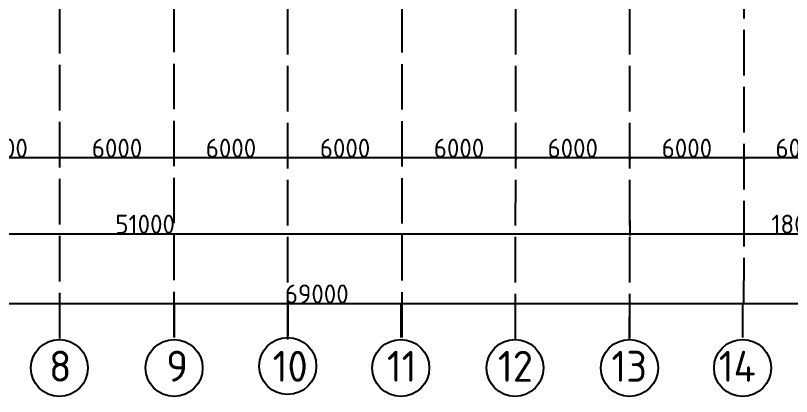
# Model space of a CAD drawing. Header units: millimetres. Extents: x -1544140 to 7445918, y -1294905 to 2019878.
# Drawn here: x 288015 to 328807, y 151970 to 172021 of the extents above; entities that cross this region are included whole.
import ezdxf

# ---------------------------------------------------------------- set-up
doc = ezdxf.new("R2010")
doc.units = ezdxf.units.MM
doc.header["$MEASUREMENT"] = 0
doc.linetypes.add('ACAD_ISO02W100', pattern=[15, 12, -3])
doc.layers.add('Plan 1', color=7, linetype='Continuous')
doc.styles.add('Annotative', font='GOST Common.ttf')
doc.styles.add('gost', font='GOST Common.ttf')
doc.dimstyles.get("Standard").update_dxf_attribs({"dimtxt": 1000, "dimasz": 100, "dimexe": 100, "dimexo": 0.06, "dimgap": 0.19, "dimtad": 1, "dimdec": 0, "dimzin": 0, "dimdsep": 46, "dimtxsty": 'Annotative', "dimblk": 'ARCHTICK', "dimcen": 0.09, "dimadec": 0, "dimazin": 0, "dimtfac": 1, "dimtdec": 0, "dimtofl": 0, "dimtmove": 0, "dimatfit": 3, "dimldrblk": 'ARCHTICK', "dimfxl": 700, "dimfxlon": 1, "dimtolj": 1, "dimtzin": 0, "dimarcsym": 0})

# ---------------------------------------------------------------- blocks, each defined once
blk = doc.blocks.new('_ArchTick')
at = {"color": 0, "linetype": 'ByBlock', "const_width": 0.15}
blk.add_lwpolyline([(-0.5, -0.5), (0.5, 0.5)], dxfattribs=at)
blk = doc.blocks.new('*D134')
at = {"color": 0, "lineweight": -2, "transparency": 16777216}
for p, q in [((332270, 165238), (332270, 164438)), ((326313, 164540), (326313, 164438)), ((332270, 164538), (326313, 164538))]:
    blk.add_line(p, q, dxfattribs=at)
at = {"layer": 'Defpoints', "color": 0, "transparency": 16777216}
for p in [(332270, 173143), (326313, 164540), (326313, 164538)]:
    blk.add_point(p, dxfattribs=at)
at = {"color": 0, "lineweight": -2, "transparency": 16777216, "xscale": 100, "yscale": 100, "zscale": 100, "rotation": 180}
blk.add_blockref('_ArchTick', (326313, 164538), dxfattribs=at)
at = {"color": 0, "lineweight": -2, "transparency": 16777216, "xscale": 100, "yscale": 100, "zscale": 100}
blk.add_blockref('_ArchTick', (332270, 164538), dxfattribs=at)
at = {"color": 0, "transparency": 16777216, "insert": (329291, 165038), "char_height": 1000, "attachment_point": 5, "style": 'Annotative'}
blk.add_mtext('\\A1;6000', dxfattribs=at)
blk = doc.blocks.new('*D135')
at = {"color": 0, "lineweight": -2, "transparency": 16777216}
for p, q in [((320304, 164543), (320304, 164438)), ((326313, 164538), (320304, 164538)), ((326313, 164540), (326313, 164438))]:
    blk.add_line(p, q, dxfattribs=at)
at = {"layer": 'Defpoints', "color": 0, "transparency": 16777216}
for p in [(320304, 164543), (320304, 164538), (326313, 164540)]:
    blk.add_point(p, dxfattribs=at)
at = {"color": 0, "lineweight": -2, "transparency": 16777216, "xscale": 100, "yscale": 100, "zscale": 100, "rotation": 180}
blk.add_blockref('_ArchTick', (320304, 164538), dxfattribs=at)
at = {"color": 0, "lineweight": -2, "transparency": 16777216, "xscale": 100, "yscale": 100, "zscale": 100}
blk.add_blockref('_ArchTick', (326313, 164538), dxfattribs=at)
at = {"color": 0, "transparency": 16777216, "insert": (323308, 165038), "char_height": 1000, "attachment_point": 5, "style": 'Annotative'}
blk.add_mtext('\\A1;6000', dxfattribs=at)
blk = doc.blocks.new('*D136')
at = {"color": 0, "lineweight": -2, "transparency": 16777216}
for p, q in [((314312, 164567), (314312, 164438)), ((320304, 164538), (314312, 164538)), ((320304, 164543), (320304, 164438))]:
    blk.add_line(p, q, dxfattribs=at)
at = {"layer": 'Defpoints', "color": 0, "transparency": 16777216}
for p in [(314312, 164567), (314312, 164538), (320304, 164543)]:
    blk.add_point(p, dxfattribs=at)
at = {"color": 0, "lineweight": -2, "transparency": 16777216, "xscale": 100, "yscale": 100, "zscale": 100, "rotation": 180}
blk.add_blockref('_ArchTick', (314312, 164538), dxfattribs=at)
at = {"color": 0, "lineweight": -2, "transparency": 16777216, "xscale": 100, "yscale": 100, "zscale": 100}
blk.add_blockref('_ArchTick', (320304, 164538), dxfattribs=at)
at = {"color": 0, "transparency": 16777216, "insert": (317308, 165038), "char_height": 1000, "attachment_point": 5, "style": 'Annotative'}
blk.add_mtext('\\A1;6000', dxfattribs=at)
blk = doc.blocks.new('*D137')
at = {"color": 0, "lineweight": -2, "transparency": 16777216}
for p, q in [((308346, 164538), (308346, 164638)), ((314312, 164538), (308346, 164538)), ((314312, 164567), (314312, 164438))]:
    blk.add_line(p, q, dxfattribs=at)
at = {"layer": 'Defpoints', "color": 0, "transparency": 16777216}
for p in [(308346, 164538), (308346, 164538), (314312, 164567)]:
    blk.add_point(p, dxfattribs=at)
at = {"color": 0, "lineweight": -2, "transparency": 16777216, "xscale": 100, "yscale": 100, "zscale": 100, "rotation": 180}
blk.add_blockref('_ArchTick', (308346, 164538), dxfattribs=at)
at = {"color": 0, "lineweight": -2, "transparency": 16777216, "xscale": 100, "yscale": 100, "zscale": 100}
blk.add_blockref('_ArchTick', (314312, 164538), dxfattribs=at)
at = {"color": 0, "transparency": 16777216, "insert": (311329, 165038), "char_height": 1000, "attachment_point": 5, "style": 'Annotative'}
blk.add_mtext('\\A1;6000', dxfattribs=at)
blk = doc.blocks.new('*D138')
at = {"color": 0, "lineweight": -2, "transparency": 16777216}
for p, q in [((302331, 164538), (302331, 164638)), ((308346, 164538), (302331, 164538)), ((308346, 164538), (308346, 164638))]:
    blk.add_line(p, q, dxfattribs=at)
at = {"layer": 'Defpoints', "color": 0, "transparency": 16777216}
for p in [(302331, 164538), (302331, 164538), (308346, 164538)]:
    blk.add_point(p, dxfattribs=at)
at = {"color": 0, "lineweight": -2, "transparency": 16777216, "xscale": 100, "yscale": 100, "zscale": 100, "rotation": 180}
blk.add_blockref('_ArchTick', (302331, 164538), dxfattribs=at)
at = {"color": 0, "lineweight": -2, "transparency": 16777216, "xscale": 100, "yscale": 100, "zscale": 100}
blk.add_blockref('_ArchTick', (308346, 164538), dxfattribs=at)
at = {"color": 0, "transparency": 16777216, "insert": (305338, 165038), "char_height": 1000, "attachment_point": 5, "style": 'Annotative'}
blk.add_mtext('\\A1;6000', dxfattribs=at)
blk = doc.blocks.new('*D139')
at = {"color": 0, "lineweight": -2, "transparency": 16777216}
for p, q in [((296351, 164538), (296351, 164638)), ((302331, 164538), (296351, 164538)), ((302331, 164538), (302331, 164638))]:
    blk.add_line(p, q, dxfattribs=at)
at = {"layer": 'Defpoints', "color": 0, "transparency": 16777216}
for p in [(296351, 164538), (296351, 164538), (302331, 164538)]:
    blk.add_point(p, dxfattribs=at)
at = {"color": 0, "lineweight": -2, "transparency": 16777216, "xscale": 100, "yscale": 100, "zscale": 100, "rotation": 180}
blk.add_blockref('_ArchTick', (296351, 164538), dxfattribs=at)
at = {"color": 0, "lineweight": -2, "transparency": 16777216, "xscale": 100, "yscale": 100, "zscale": 100}
blk.add_blockref('_ArchTick', (302331, 164538), dxfattribs=at)
at = {"color": 0, "transparency": 16777216, "insert": (299341, 165038), "char_height": 1000, "attachment_point": 5, "style": 'Annotative'}
blk.add_mtext('\\A1;6000', dxfattribs=at)
blk = doc.blocks.new('*D140')
at = {"color": 0, "lineweight": -2, "transparency": 16777216}
for p, q in [((290351, 164538), (290351, 164638)), ((296351, 164538), (290351, 164538)), ((296351, 164538), (296351, 164638))]:
    blk.add_line(p, q, dxfattribs=at)
at = {"layer": 'Defpoints', "color": 0, "transparency": 16777216}
for p in [(290351, 164538), (290351, 164538), (296351, 164538)]:
    blk.add_point(p, dxfattribs=at)
at = {"color": 0, "lineweight": -2, "transparency": 16777216, "xscale": 100, "yscale": 100, "zscale": 100, "rotation": 180}
blk.add_blockref('_ArchTick', (290351, 164538), dxfattribs=at)
at = {"color": 0, "lineweight": -2, "transparency": 16777216, "xscale": 100, "yscale": 100, "zscale": 100}
blk.add_blockref('_ArchTick', (296351, 164538), dxfattribs=at)
at = {"color": 0, "transparency": 16777216, "insert": (293351, 165038), "char_height": 1000, "attachment_point": 5, "style": 'Annotative'}
blk.add_mtext('\\A1;6000', dxfattribs=at)
blk = doc.blocks.new('*D141')
at = {"color": 0, "lineweight": -2, "transparency": 16777216}
for p, q in [((284324, 164551), (284324, 164438)), ((290351, 164538), (284324, 164538)), ((290351, 164538), (290351, 164638))]:
    blk.add_line(p, q, dxfattribs=at)
at = {"layer": 'Defpoints', "color": 0, "transparency": 16777216}
for p in [(284324, 164551), (284324, 164538), (290351, 164538)]:
    blk.add_point(p, dxfattribs=at)
at = {"color": 0, "lineweight": -2, "transparency": 16777216, "xscale": 100, "yscale": 100, "zscale": 100, "rotation": 180}
blk.add_blockref('_ArchTick', (284324, 164538), dxfattribs=at)
at = {"color": 0, "lineweight": -2, "transparency": 16777216, "xscale": 100, "yscale": 100, "zscale": 100}
blk.add_blockref('_ArchTick', (290351, 164538), dxfattribs=at)
at = {"color": 0, "transparency": 16777216, "insert": (287337, 165038), "char_height": 1000, "attachment_point": 5, "style": 'Annotative'}
blk.add_mtext('\\A1;6000', dxfattribs=at)
blk = doc.blocks.new('*D154')
at = {"color": 0, "lineweight": -2, "transparency": 16777216}
for p, q in [((269351, 161238), (269351, 160438)), ((320308, 161238), (320308, 160438)), ((269351, 160538), (320308, 160538))]:
    blk.add_line(p, q, dxfattribs=at)
at = {"layer": 'Defpoints', "color": 0, "transparency": 16777216}
for p in [(269351, 173116), (320308, 173138), (320308, 160538)]:
    blk.add_point(p, dxfattribs=at)
at = {"color": 0, "lineweight": -2, "transparency": 16777216, "xscale": 100, "yscale": 100, "zscale": 100, "rotation": 180}
blk.add_blockref('_ArchTick', (269351, 160538), dxfattribs=at)
at = {"color": 0, "lineweight": -2, "transparency": 16777216, "xscale": 100, "yscale": 100, "zscale": 100}
blk.add_blockref('_ArchTick', (320308, 160538), dxfattribs=at)
at = {"color": 0, "transparency": 16777216, "insert": (294829, 161038), "char_height": 1000, "attachment_point": 5, "style": 'Annotative'}
blk.add_mtext('\\A1;51000', dxfattribs=at)
blk = doc.blocks.new('*D155')
at = {"color": 0, "lineweight": -2, "transparency": 16777216}
for p, q in [((320308, 161238), (320308, 160438)), ((320308, 160538), (338351, 160538)), ((338351, 160538), (338351, 160638))]:
    blk.add_line(p, q, dxfattribs=at)
at = {"layer": 'Defpoints', "color": 0, "transparency": 16777216}
for p in [(320308, 173138), (338351, 160538), (338351, 160538)]:
    blk.add_point(p, dxfattribs=at)
at = {"color": 0, "lineweight": -2, "transparency": 16777216, "xscale": 100, "yscale": 100, "zscale": 100, "rotation": 180}
blk.add_blockref('_ArchTick', (320308, 160538), dxfattribs=at)
at = {"color": 0, "lineweight": -2, "transparency": 16777216, "xscale": 100, "yscale": 100, "zscale": 100}
blk.add_blockref('_ArchTick', (338351, 160538), dxfattribs=at)
at = {"color": 0, "transparency": 16777216, "insert": (329329, 161038), "char_height": 1000, "attachment_point": 5, "style": 'Annotative'}
blk.add_mtext('\\A1;18000', dxfattribs=at)
blk = doc.blocks.new('*D156')
at = {"color": 0, "lineweight": -2, "transparency": 16777216}
for p, q in [((269351, 157564), (269351, 156764)), ((338351, 157564), (338351, 156764)), ((269351, 156864), (338351, 156864))]:
    blk.add_line(p, q, dxfattribs=at)
at = {"layer": 'Defpoints', "color": 0, "transparency": 16777216}
for p in [(269351, 162226), (338351, 162226), (338351, 156864)]:
    blk.add_point(p, dxfattribs=at)
at = {"color": 0, "lineweight": -2, "transparency": 16777216, "xscale": 100, "yscale": 100, "zscale": 100, "rotation": 180}
blk.add_blockref('_ArchTick', (269351, 156864), dxfattribs=at)
at = {"color": 0, "lineweight": -2, "transparency": 16777216, "xscale": 100, "yscale": 100, "zscale": 100}
blk.add_blockref('_ArchTick', (338351, 156864), dxfattribs=at)
at = {"color": 0, "transparency": 16777216, "insert": (303851, 157364), "char_height": 1000, "attachment_point": 5, "style": 'Annotative'}
blk.add_mtext('\\A1;69000', dxfattribs=at)

msp = doc.modelspace()

# ---------------------------------------------------------------- linework, layer by layer
at = {"color": 9, "linetype": 'ACAD_ISO02W100', "ltscale": 200, "true_color": 0xc4c4c5}
for p, q in [((290350.8, 155023), (290350.8, 263337.8)), ((296350.8, 155085.3), (296350.8, 263137.8)), ((320299.2, 154967.2), (320350.8, 263137.8)), ((326309.8, 156861.8), (326350.8, 263137.8)), ((302322.5, 154967.2), (302350.8, 188337.8)), ((314295.9, 154967.2), (314350.8, 188137.8)), ((308344.3, 155067.2), (308350.8, 185521.7))]:
    msp.add_line(p, q, dxfattribs=at)
for p, q in [((290319.6, 156864.2), (290319.6, 155078.1)), ((296350.8, 156864.2), (296350.8, 155078.1)), ((302324.2, 156966.9), (302324.2, 155180.7)), ((308268.6, 156866.9), (308268.6, 155080.7)), ((314272.3, 156866.9), (314272.3, 155080.7)), ((320290.7, 156866.9), (320290.7, 155080.7)), ((326236.4, 156866.9), (326236.4, 155080.7))]:
    msp.add_line(p, q)
for centre in [(302324.2, 153572.3), (290319.6, 153469.7), (296350.8, 153469.7), (308268.6, 153472.3), (314272.3, 153472.3), (320290.7, 153472.3), (326236.4, 153472.3)]:
    msp.add_circle(centre, 1500)

# ---------------------------------------------------------------- texts
at = {"layer": 'Plan 1', "attachment_point": 1, "style": 'gost'}
for s, insert, char_height in [('8', (289779.1, 154382.4), 1630.6), ('9', (295939.8, 154382.4), 1630.6), ('10', (301534.5, 154374), 1630.63), ('11', (307538.8, 154374), 1630.63), ('12', (313376.3, 154374), 1630.63), ('13', (319340.6, 154374), 1630.63), ('14', (324984.6, 154374), 1630.63)]:
    msp.add_mtext_dynamic_manual_height_columns(s, width=31807.575, gutter_width=5.44, heights=[0], dxfattribs=dict(at, insert=insert, char_height=char_height))

# ---------------------------------------------------------------- dimensions: what is measured, and where the dimension line sits
dim = msp.add_linear_dim(base=(320307.8, 160537.8), p1=(269350.8, 173115.8), p2=(320307.8, 173137.8), text='51000', dimstyle='Standard')
dim.commit()
dim.dimension.update_dxf_attribs({"geometry": '*D154', "text_midpoint": (294829.3, 161038)})
for base, p1, p2, text, picture, middle in [((338350.8, 160537.8), (320307.8, 173137.8), (338350.8, 160537.8), '18000', '*D155', (329329.3, 161038)), ((326312.8, 164537.8), (332270.1, 173143.2), (326312.8, 164540.1), '6000', '*D134', (329291.4, 165038)), ((284323.9, 164537.8), (290350.8, 164537.8), (284323.9, 164550.8), '6000', '*D141', (287337.4, 165038)), ((296350.8, 164537.8), (302330.6, 164537.8), (296350.8, 164537.8), '6000', '*D139', (299340.7, 165038)), ((302330.6, 164537.8), (308346.3, 164537.8), (302330.6, 164537.8), '6000', '*D138', (305338.4, 165038)), ((308346.3, 164537.8), (314311.8, 164567.5), (308346.3, 164537.8), '6000', '*D137', (311329, 165038)), ((314311.8, 164537.8), (320303.8, 164543.5), (314311.8, 164567.5), '6000', '*D136', (317307.8, 165038)), ((320303.8, 164537.8), (326312.8, 164540.1), (320303.8, 164543.5), '6000', '*D135', (323308.3, 165038))]:
    dim = msp.add_linear_dim(base=base, p1=p1, p2=p2, text=text, dimstyle='Standard', override={"dimtmove": 1})
    dim.commit()
    dim.dimension.update_dxf_attribs({"geometry": picture, "text_midpoint": middle})
dim = msp.add_linear_dim(base=(290350.8, 164537.8), p1=(296350.8, 164537.8), p2=(290350.8, 164537.8), dimstyle='Standard', override={"dimtmove": 1})
dim.commit()
dim.dimension.update_dxf_attribs({"geometry": '*D140', "text_midpoint": (293350.8, 165038)})
dim = msp.add_linear_dim(base=(338350.8, 156864.2), p1=(269350.8, 162226.4), p2=(338350.8, 162226.4), dimstyle='Standard')
dim.commit()
dim.dimension.update_dxf_attribs({"geometry": '*D156', "text_midpoint": (303850.8, 157364.4)})

doc.saveas('drawing.dxf')
